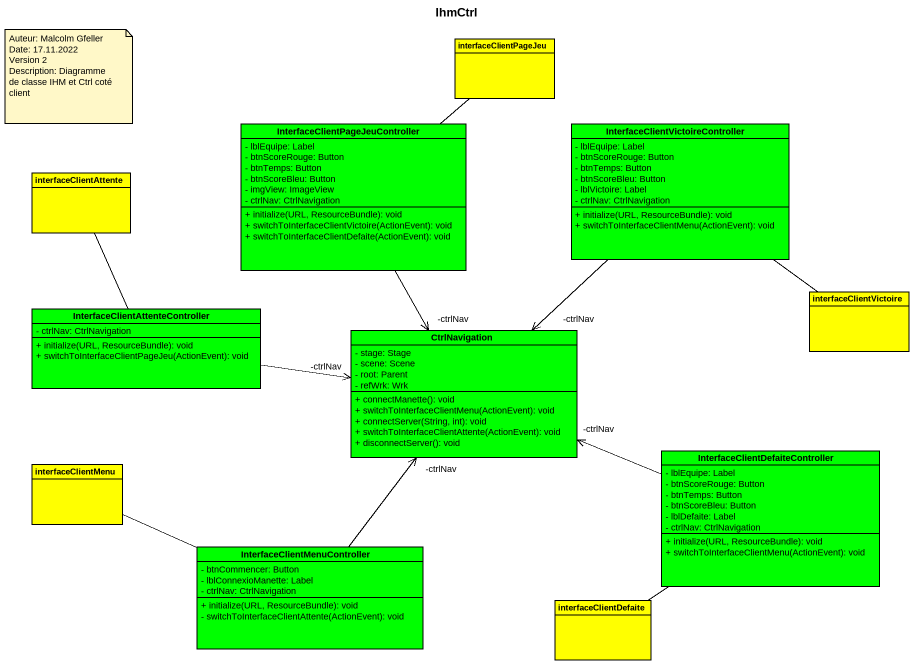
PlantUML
@startuml
title IhmCtrl
hide circle
hide empty members
skinparam classAttributeIconSize 0
class interfaceClientPageJeu #FFFF00
class "InterfaceClientPageJeuController" as InterfaceClientPageJeuContro #00FF00 {
  - lblEquipe: Label
  - btnScoreRouge: Button
  - btnTemps: Button
  - btnScoreBleu: Button
  - imgView: ImageView
  - ctrlNav: CtrlNavigation
  + initialize(URL, ResourceBundle): void
  + switchToInterfaceClientVictoire(ActionEvent): void
  + switchToInterfaceClientDefaite(ActionEvent): void
}
class "InterfaceClientVictoireController" as InterfaceClientVictoireContr #00FF00 {
  - lblEquipe: Label
  - btnScoreRouge: Button
  - btnTemps: Button
  - btnScoreBleu: Button
  - lblVictoire: Label
  - ctrlNav: CtrlNavigation
  + initialize(URL, ResourceBundle): void
  + switchToInterfaceClientMenu(ActionEvent): void
}
class interfaceClientAttente #FFFF00
class interfaceClientVictoire #FFFF00
class "InterfaceClientAttenteController" as InterfaceClientAttenteContro #00FF00 {
  - ctrlNav: CtrlNavigation
  + initialize(URL, ResourceBundle): void
  + switchToInterfaceClientPageJeu(ActionEvent): void
}
class CtrlNavigation #00FF00 {
  - stage: Stage
  - scene: Scene
  - root: Parent
  - refWrk: Wrk
  + connectManette(): void
  + switchToInterfaceClientMenu(ActionEvent): void
  + connectServer(String, int): void
  + switchToInterfaceClientAttente(ActionEvent): void
  + disconnectServer(): void
}
class "InterfaceClientDefaiteController" as InterfaceClientDefaiteContro #00FF00 {
  - lblEquipe: Label
  - btnScoreRouge: Button
  - btnTemps: Button
  - btnScoreBleu: Button
  - lblDefaite: Label
  - ctrlNav: CtrlNavigation
  + initialize(URL, ResourceBundle): void
  + switchToInterfaceClientMenu(ActionEvent): void
}
class interfaceClientMenu #FFFF00
class "InterfaceClientMenuController" as InterfaceClientMenuControlle #00FF00 {
  - btnCommencer: Button
  - lblConnexioManette: Label
  - ctrlNav: CtrlNavigation
  + initialize(URL, ResourceBundle): void
  - switchToInterfaceClientAttente(ActionEvent): void
}
class interfaceClientDefaite #FFFF00
InterfaceClientPageJeuContro -up- interfaceClientPageJeu
InterfaceClientPageJeuContro --> "-ctrlNav" CtrlNavigation
InterfaceClientVictoireContr -- interfaceClientVictoire
InterfaceClientVictoireContr --> "-ctrlNav" CtrlNavigation
InterfaceClientAttenteContro -up- interfaceClientAttente
InterfaceClientAttenteContro -right-> "-ctrlNav" CtrlNavigation
InterfaceClientDefaiteContro -left-> "-ctrlNav" CtrlNavigation
InterfaceClientDefaiteContro -- interfaceClientDefaite
InterfaceClientMenuControlle -up-> "-ctrlNav" CtrlNavigation
InterfaceClientMenuControlle -left- interfaceClientMenu
note as N1
  Auteur: Malcolm Gfeller
  Date: 17.11.2022
  Version 2
  Description: Diagramme de classe IHM et Ctrl coté client
end note
@enduml
